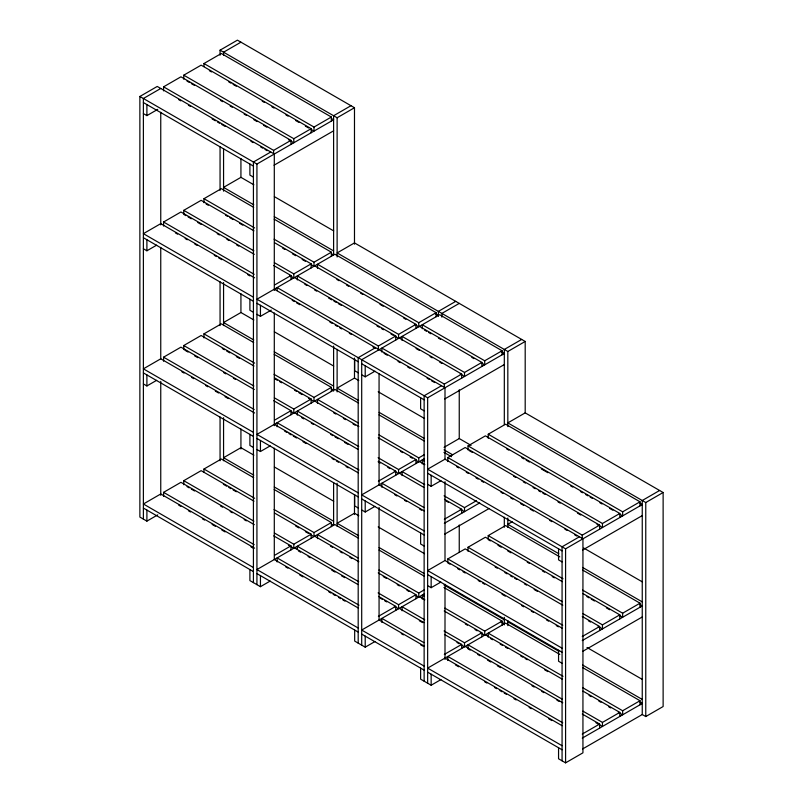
<?xml version="1.0" encoding="UTF-8"?>
<svg xmlns="http://www.w3.org/2000/svg" width="803" height="803" viewBox="0 0 803 803"><rect width="100%" height="100%" fill="white"/><g stroke="black" fill="none" stroke-linecap="round" stroke-linejoin="round"><path stroke-width="1.2" d="M157.739 514.864L146.899 521.127L139.873 517.072L139.873 96.47L157.237 86.443L274.295 154.025L274.295 290.475M220.062 55.186L220.062 50.177L237.417 40.15L354.484 107.732L354.484 244.182M160.751 88.471L143.386 98.498L143.386 519.099M163.581 90.89L163.581 86.834L180.936 76.817L290.977 140.344L290.977 144.399M183.767 79.236L183.767 75.181L201.131 65.153L311.173 128.681L311.173 132.736M203.962 66.569L203.962 63.527L221.327 53.5L331.358 117.027L331.358 121.082M240.93 42.178L223.565 52.205L223.565 55.246M143.386 113.594L146.899 115.622L157.739 109.359M270.782 151.998L253.417 162.025L253.417 582.627M163.581 86.834L273.612 150.372L290.977 140.344M183.767 75.181L293.808 138.708L311.173 128.681M203.962 63.527L314.003 127.055L331.358 117.027M350.971 105.705L333.606 115.732L333.606 254.952L331.448 253.708M139.873 96.47L256.93 164.053L333.626 119.777L331.448 118.543M220.062 50.177L337.119 117.76L354.484 107.732M163.581 226.065L163.581 222.009L180.936 211.982L254.3 254.34M185.925 215.656L183.767 214.401L183.767 210.346L201.131 200.328L253.989 230.842M203.962 202.747L203.962 198.692L221.327 188.665L253.688 207.355M274.014 165.227L333.626 130.809M143.386 248.759L146.899 250.787L156.655 245.156M274.696 284.914L290.977 275.509L290.977 279.564M274.385 262.671L293.808 273.883L311.173 263.856L311.173 267.911M274.084 239.174L314.003 262.22L331.358 252.192L331.358 256.247M254.601 412.993L160.751 358.811L143.386 368.838L253.417 432.365M163.581 361.23L163.581 357.174L180.936 347.157L254.3 389.505M183.767 349.576L183.767 345.521L201.131 335.493L253.989 366.017M203.962 337.912L203.962 333.857L221.327 323.84L253.688 342.52M253.878 319.985L240.93 312.518L223.565 322.545L253.778 339.98M256.93 314.314L260.443 316.342L271.284 310.088M143.386 383.924L146.899 385.952L156.655 380.321M375.553 347.659L358.188 357.686L358.188 643.113M277.125 290.606L277.125 287.564L378.384 346.023L395.749 335.995L395.749 340.05M297.321 279.966L297.321 275.911L398.569 334.369L415.934 324.342L415.934 328.397M317.506 268.302L317.506 264.247L418.764 322.706L436.129 312.678L436.129 316.733M455.733 301.366L438.378 311.383L438.378 316.392M459.246 303.393L441.881 313.411L441.881 317.175M274.696 420.079L290.977 410.684L290.977 414.739M274.385 397.836L293.808 409.048L311.173 399.021L311.173 403.076M274.084 374.349L314.003 397.385L331.358 387.367L331.358 391.422M163.581 496.405L163.581 492.349L180.936 482.322L254.3 524.67M183.767 484.741L183.767 480.686L201.131 470.658L253.989 501.182M203.962 472.074L203.962 469.032L221.327 459.005L253.688 477.695M361.701 374.8L365.214 376.828L374.971 371.197M256.93 449.489L260.443 451.517L270.199 445.886M441.499 385.731L424.135 395.759L424.135 681.185M381.897 352.105L381.897 348.05L444.32 384.095L461.685 374.068L461.685 378.123M402.082 340.452L402.082 336.397L464.515 372.441L481.88 362.414L481.88 366.469M422.278 328.788L422.278 324.733L484.711 360.778L502.076 350.75L502.076 354.806M521.679 339.438L504.314 349.456L504.314 424.576M436.129 312.678L334.871 254.22L256.93 299.218L427.648 397.786L504.334 353.501M525.192 341.466L354.484 242.907L337.119 252.925L507.827 351.483L525.192 341.466L525.192 412.822M444.721 398.961L504.334 364.542M378.384 481.198L395.749 471.17L395.749 475.225M378.103 457.72L398.569 469.534L415.934 459.507L415.934 463.562M378.906 434.865L418.764 457.881L424.195 454.749M424.446 458.654L361.701 494.879L424.135 530.924M444.059 447.331L459.246 438.558L471.09 445.394M274.696 555.244L290.977 545.849L290.977 549.904M274.385 533.001L293.808 544.213L311.173 534.196L311.173 538.251M274.084 509.514L314.003 532.56L331.358 522.532L331.358 526.587M447.833 461.595L447.833 457.539L465.198 447.512L599.62 525.122L599.62 529.177M468.029 449.931L468.029 445.876L485.393 435.858L619.816 513.468L619.816 517.523M488.224 438.277L488.224 434.222L505.589 424.195L640.011 501.805L640.011 505.86M361.701 509.975L365.214 512.003L374.971 506.372M427.648 484.289L431.151 486.317L440.907 480.686M249.904 569.558L249.904 580.599L260.443 586.682L270.199 581.051M444.32 519.27L461.685 509.243L461.685 513.298M444.069 495.802L464.515 507.606L476.45 500.711M444.32 523.325L479.712 502.889M444.721 534.125L489.168 508.47M450.001 564.218L447.833 562.973L447.833 558.918L465.198 548.891L562.762 605.221M468.029 551.31L468.029 547.255L485.393 537.227L562.361 581.673M490.392 540.901L488.224 539.656L488.224 535.601L505.589 525.574L559.791 556.87M512.173 521.769L507.827 524.279L558.778 553.699M378.384 616.363L395.749 606.335L395.749 610.39M378.103 592.885L398.569 604.699L415.934 594.682L415.934 598.737M378.906 570.04L418.764 593.046L424.195 589.914M427.648 585.668L431.151 587.696L440.907 582.065M424.446 593.818L361.701 630.044L424.135 666.088M354.675 630.044L354.675 641.085L365.214 647.168L374.971 641.537M579.435 536.775L562.07 546.803L562.07 760.822M447.833 457.539L582.255 535.149L599.62 525.122M468.029 445.876L602.451 523.486L619.816 513.468M488.224 434.222L622.646 511.832L640.011 501.805M659.614 490.482L642.249 500.51L642.249 714.529L582.657 748.928M558.557 747.754L558.557 758.795L565.583 762.85L582.938 752.823L582.938 538.803L445.003 459.175L427.648 469.193L565.583 548.83L642.27 504.555L640.081 503.31M663.127 492.51L525.192 412.872L507.827 422.9L645.763 502.537L663.127 492.51L663.127 706.53L645.763 716.557L642.249 714.529M582.657 550.005L642.27 515.596M444.32 654.435L461.685 644.407L461.685 648.463M444.069 630.967L464.515 642.771L481.88 632.754L481.88 636.809M444.882 608.122L484.711 631.118L502.076 621.09L502.076 625.146M420.621 668.116L420.621 679.157L431.151 685.24L440.907 679.609M582.255 636.528L599.62 626.501L599.62 630.556M582.938 613.602L602.451 624.864L619.816 614.837L619.816 618.892M582.536 590.054L622.646 613.211L640.011 603.183L640.011 607.239M582.255 640.583L642.27 605.934L640.081 604.689M582.657 651.384L642.27 616.965M582.255 734.072L599.62 724.045L599.62 728.1M582.938 711.147L602.451 722.409L619.816 712.391L619.816 716.447M582.536 687.599L622.646 710.755L640.011 700.728L640.011 704.783M582.255 738.128L642.27 703.478L640.081 702.234M209.352 70.694L211.51 71.939M228.775 81.906L230.933 83.151M233.091 84.395L236.323 86.262M262.22 101.208L264.378 102.453M271.926 106.819L274.084 108.064M285.948 114.909L288.106 116.154M295.655 120.52L298.897 122.387M305.371 126.121L308.603 127.988M310.761 129.233L314.003 131.11L314.003 127.055M187.009 81.103L189.167 82.348M191.325 83.592L194.557 85.459M220.444 100.415L222.602 101.66M230.16 106.016L232.318 107.261M244.182 114.116L246.34 115.361M253.889 119.717L257.131 121.584M263.595 125.328L266.837 127.195M288.407 139.652L293.808 142.763L293.808 138.708M178.678 99.612L180.836 100.857M188.394 105.223L190.542 106.468M212.122 118.924L215.355 120.791M217.513 122.036L219.671 123.281M221.829 124.525L225.071 126.392M250.958 141.348L253.116 142.593M260.664 146.949L262.822 148.194M264.98 149.438L267.138 150.683M143.386 102.553L253.417 166.08M253.417 177.122L249.904 175.094L249.904 164.053M253.878 184.82L240.93 177.343L223.565 187.37L253.778 204.815M274.375 196.655L333.707 230.913M274.275 216.649L333.606 250.897M274.184 219.189L331.358 252.192M502.076 350.75L439.642 314.706L361.701 359.714L361.701 645.14M435.146 313.582L438.378 315.438M501.092 351.654L504.314 353.511M203.962 198.692L254.661 227.962M274.496 242.677L311.173 263.856M314.686 265.883L415.934 324.342M419.447 326.369L481.88 362.414M206.12 203.992L208.278 205.237M225.543 215.204L227.691 216.449M229.849 217.693L233.091 219.56M239.565 223.304L242.797 225.171M282.716 248.217L284.874 249.462M292.422 253.818L295.655 255.685M302.129 259.429L305.371 261.296M310.761 264.408L314.003 266.275L314.003 262.22M336.899 279.494L339.057 280.739M346.595 285.095L348.753 286.34M360.597 293.175L362.755 294.42M379.99 304.377L383.222 306.244M403.688 318.058L405.836 319.303M414.458 324.271L418.764 326.761L418.764 322.706M424.436 330.033L426.584 331.278M428.732 332.522L430.89 333.767M438.428 338.113L440.576 339.358M471.793 357.375L473.941 358.62M481.479 362.966L484.711 364.833L484.711 360.778M183.767 210.346L253.889 250.837M273.713 265.542L290.977 275.509M294.49 277.537L395.749 335.995M399.252 338.023L461.685 374.068M188.083 216.9L191.325 218.767M197.789 222.501L201.031 224.368M217.212 233.713L219.37 234.958M226.918 239.314L229.076 240.569M236.634 244.925L238.792 246.17M289.492 275.439L293.808 277.938L293.808 273.883M304.859 284.312L307.007 285.557M314.555 289.913L316.703 291.158M328.557 297.993L331.79 299.86M333.938 301.105L336.096 302.35M338.254 303.594L341.486 305.461M377.029 325.978L379.187 327.222M381.335 328.467L383.493 329.712M391.031 334.068L393.189 335.313M395.337 336.557L398.569 338.424L398.569 334.369M416.074 348.532L419.307 350.389M430.077 356.602L432.225 357.847M439.763 362.203L441.911 363.438M460.209 374.007L464.515 376.497L464.515 372.441M163.581 222.009L254.19 274.325M254.601 277.828L160.751 223.646L143.386 233.663L253.417 297.19M274.295 289.2L445.003 387.759L445.003 459.115M175.445 232.91L177.604 234.165M185.152 238.521L187.31 239.766M194.858 244.122L197.016 245.367M214.281 255.334L216.439 256.579M218.597 257.823L221.829 259.7M247.725 274.646L249.884 275.891M292.202 300.322L294.36 301.567M296.518 302.811L299.75 304.678M329.903 322.093L332.061 323.338M335.293 325.205L337.451 326.45M339.599 327.694L341.757 328.939M349.295 333.285L351.453 334.53M372.993 346.966L375.152 348.211M384.045 353.35L387.277 355.217M398.037 361.43L400.195 362.675M407.723 367.021L409.881 368.266M427.106 378.203L429.254 379.448M431.412 380.692L434.634 382.559M143.386 237.718L253.417 301.245M256.93 303.273L358.188 361.741M361.701 363.769L424.135 399.814M506.653 448.917L508.821 450.172M521.83 457.68L523.998 458.935M526.166 460.179L529.418 462.056M541.342 468.942L547.847 472.696M570.612 485.845L572.78 487.1M580.368 491.476L582.536 492.731M585.788 494.608L587.957 495.852M590.125 497.107L592.293 498.362M599.881 502.738L602.049 503.993M609.638 508.379L612.89 510.256M619.394 514.01L622.646 515.887L622.646 511.832M253.417 312.287L249.904 310.259L249.904 299.218M358.188 372.773L354.675 370.745L354.675 359.714M424.135 410.845L420.621 408.817L420.621 397.786M274.375 331.82L333.707 366.078M358.79 380.562L354.484 378.072L337.119 388.1L358.66 400.536M378.183 391.754L424.496 418.493M469.113 450.563L472.365 452.44M513.559 476.219L515.727 477.474M523.315 481.85L525.483 483.105M533.072 487.491L535.24 488.736M538.492 490.613L540.66 491.868M542.828 493.122L544.996 494.377M558.005 501.885L560.173 503.13M577.518 513.147L580.77 515.024M597.03 524.409L602.451 527.541L602.451 523.486M274.275 351.814L333.606 386.072M379.126 412.351L424.365 438.468M444.039 449.831L452.651 454.799M274.184 354.354L331.358 387.367M358.57 403.076L334.871 389.395L256.93 434.393L358.188 492.851M379.036 414.89L424.285 441.008M443.949 452.37L451.487 456.716M331.448 388.883L333.606 390.128M456.505 466.603L458.674 467.848M466.262 472.234L468.43 473.489M476.018 477.865L478.186 479.12M481.439 480.997L483.607 482.252M500.952 492.259L503.12 493.514M510.708 497.89L512.876 499.145M520.464 503.531L523.717 505.408M530.221 509.162L533.473 511.039M549.734 520.424L551.902 521.679M564.91 529.187L567.079 530.442M574.667 534.818L576.835 536.073M583.731 548.047L642.27 581.844M203.962 333.857L254.661 363.137M358.439 423.051L317.506 399.412L317.506 403.467M424.436 461.143L422.278 459.908L422.278 463.963M274.496 377.842L311.173 399.021M314.686 401.048L358.851 426.554M378.233 437.745L415.934 459.507M419.447 461.534L424.827 464.646M222.301 348.502L224.459 349.747M226.617 350.991L229.849 352.868M236.323 356.602L239.565 358.469M275.158 379.026L277.316 380.271M279.474 381.515L281.632 382.76M294.581 390.238L296.739 391.483M298.897 392.727L302.129 394.594M308.603 398.328L314.003 401.44L314.003 397.385M333.667 412.802L335.825 414.047M343.363 418.393L345.521 419.638M353.059 423.994L355.207 425.239M400.456 451.356L402.604 452.601M410.152 456.957L412.3 458.202M415.532 460.069L418.764 461.936L418.764 457.881M427.648 473.248L562.07 550.858M582.627 567.46L642.249 601.889M582.556 570.01L640.011 603.183M562.07 561.899L558.557 559.872L558.557 548.83M183.767 345.521L253.889 386.002M358.72 446.528L297.321 411.076L297.321 415.131M424.687 484.61L402.082 471.562L402.082 475.617M273.713 400.717L290.977 410.684M294.49 412.712L358.048 449.399M378.514 461.213L395.749 471.17M399.252 473.198L424.014 487.491M444.46 499.295L461.685 509.243M184.851 350.198L188.083 352.065M194.557 355.799L197.789 357.666M223.686 372.622L225.844 373.867M233.392 378.223L235.55 379.468M290.566 411.236L293.808 413.103L293.808 409.048M301.627 417.62L303.785 418.865M311.323 423.211L313.471 424.456M330.706 434.413L332.864 435.658M335.022 436.892L338.254 438.759M344.718 442.493L347.95 444.36M378.103 461.775L380.261 463.02M387.799 467.366L389.957 468.611M394.263 471.1L398.569 473.589L398.569 469.534M446.217 501.102L448.375 502.337M460.209 509.172L464.515 511.662L464.515 507.606M488.224 535.601L563.023 578.782M582.958 593.558L619.816 614.837M497.98 545.287L501.233 547.164M507.737 550.918L510.989 552.795M527.25 562.18L529.418 563.435M542.426 570.943L544.595 572.198M552.183 576.584L554.351 577.829M586.873 596.609L589.041 597.864M591.209 599.108L594.461 600.985M606.385 607.871L609.638 609.748M619.394 615.389L622.646 617.266L622.646 613.211M163.581 357.174L254.19 409.5M358.991 469.996L277.125 422.729L277.125 426.784M423.874 507.456L381.897 483.225L381.897 487.28M274.295 424.365L358.319 472.877M379.066 484.851L424.275 510.959M181.92 371.819L184.078 373.064M191.626 377.43L193.784 378.675M205.648 385.52L207.806 386.765M215.355 391.131L218.597 392.998M225.071 396.732L228.303 398.599M284.663 431.141L286.822 432.385M288.97 433.63L291.128 434.875M293.286 436.119L296.518 437.986M302.982 441.71L306.204 443.577M332.061 458.503L334.219 459.748M336.367 460.992L338.525 462.237M346.063 466.593L348.221 467.838M394.805 494.728L396.963 495.973M404.501 500.329L406.649 501.574M419.567 509.032L421.716 510.266M468.029 547.255L562.341 601.708M582.275 616.483L599.62 626.501M495.13 566.958L497.298 568.213M504.886 572.589L507.054 573.844M510.306 575.721L512.475 576.976M514.643 578.22L516.811 579.475M524.399 583.861L526.567 585.106M534.156 589.492L537.408 591.369M588.358 620.779L590.526 622.034M598.115 626.42L602.451 628.92L602.451 624.864M143.386 372.893L253.417 436.42M256.93 438.448L358.188 496.906M361.701 498.934L424.135 534.979M447.833 558.918L562.742 625.256M253.417 447.462L249.904 445.434L249.904 434.393M358.188 507.948L354.675 505.92L354.675 494.879M424.135 546.02L420.621 543.992L420.621 532.951M562.09 628.147L445.003 560.544L427.648 570.572L562.07 648.182M457.59 568.604L459.758 569.859M463.01 571.736L465.178 572.981M478.186 580.499L480.355 581.743M482.523 582.998L484.691 584.253M502.036 594.26L505.288 596.137M521.548 605.532L523.717 606.777M531.305 611.163L533.473 612.418M546.482 619.926L548.65 621.181M556.238 625.557L558.406 626.812M253.878 455.16L240.93 447.683L223.565 457.71L253.778 475.145M274.375 466.995L333.707 501.253M358.79 515.727L354.484 513.237L337.119 523.265L358.66 535.701M378.183 526.919L424.496 553.668M586.983 647.479L642.27 679.398M427.648 574.627L562.07 652.237M274.275 486.979L333.606 521.237M379.126 547.526L424.365 573.643M444.039 584.996L504.314 619.796M507.827 621.823L558.778 651.243M582.627 665.014L642.249 699.433M274.184 489.519L331.358 522.532M358.57 538.241L334.871 524.56L256.93 569.558L358.188 628.016M379.036 550.055L424.285 576.183M443.949 587.535L502.076 621.09M559.791 654.415L505.589 623.118L427.648 668.116L562.07 745.726M582.556 667.554L640.011 700.728M331.448 524.048L333.606 525.292L333.606 482.503M501.092 621.984L504.314 623.851M562.07 663.278L558.557 661.25L558.557 650.209M203.962 469.032L254.661 498.302M358.439 558.215L317.506 534.587L317.506 538.642M424.436 596.318L422.278 595.073L422.278 599.128M563.023 676.327L488.224 633.145L488.224 637.201M274.496 513.017L311.173 534.196M314.686 536.223L358.851 561.719M378.233 572.91L415.934 594.682M419.447 596.709L424.827 599.811M444.21 611.003L481.88 632.754M485.393 634.782L562.361 679.218M582.958 691.112L619.816 712.391M223.385 484.299L226.617 486.166M228.775 487.411L230.933 488.656M233.091 489.9L236.323 491.767M295.655 526.025L298.897 527.892M305.371 531.626L308.603 533.503M310.761 534.748L314.003 536.615L314.003 532.56M330.434 546.1L332.593 547.345M340.131 551.701L342.289 552.946M349.827 557.302L351.985 558.547M383.222 576.574L386.454 578.441M397.224 584.664L399.372 585.909M406.92 590.255L409.068 591.5M415.532 595.234L418.764 597.101L418.764 593.046M465.339 623.991L467.487 625.226M475.025 629.582L477.173 630.827M480.405 632.684L484.711 635.173L484.711 631.118M490.392 638.455L492.56 639.7M500.149 644.086L502.317 645.341M505.569 647.218L507.737 648.463M520.745 655.981L522.914 657.225M525.082 658.48L527.25 659.735M544.595 669.742L547.847 671.619M589.041 695.408L591.209 696.663M598.797 701.039L600.965 702.294M608.554 706.67L610.722 707.925M618.31 712.301L622.646 714.811L622.646 710.755M183.767 480.686L253.889 521.177M358.72 581.693L297.321 546.241L297.321 549.282M424.687 619.786L402.082 606.727L402.082 610.782M562.341 699.252L468.029 644.799L468.029 648.854L470.197 650.109M273.713 535.882L290.977 545.849M294.49 547.877L358.048 584.574M378.514 596.388L395.749 606.335M399.252 608.363L424.014 622.656M444.46 634.47L461.685 644.407M465.198 646.435L562.762 702.766M582.275 714.028L599.62 724.045M187.009 486.608L189.167 487.853M191.325 489.107L194.557 490.974M220.444 505.92L222.602 507.165M230.16 511.521L232.318 512.766M244.182 519.621L246.34 520.866M288.407 545.157L293.808 548.268L293.808 544.213M298.395 550.918L300.553 552.163M308.091 556.519L310.239 557.764M331.79 570.2L335.022 572.067M341.486 575.801L344.718 577.668M380.261 598.185L382.419 599.429M384.567 600.674L386.725 601.919M394.263 606.275L398.569 608.754L398.569 604.699M419.307 620.729L422.539 622.596M456.977 642.48L459.135 643.725M461.283 644.97L464.515 646.827L464.515 642.771M477.785 654.495L479.953 655.74M487.541 660.126L490.794 662.003M497.298 665.757L500.55 667.634M531.987 685.782L534.156 687.037M541.744 691.423L543.912 692.668M556.921 700.176L559.089 701.431M595.946 722.71L602.451 726.464L602.451 722.409M163.581 492.349L254.19 544.665M358.991 605.171L277.125 557.904L277.125 561.959M423.874 642.631L381.897 618.39L381.897 622.445M562.742 722.8L447.833 656.463L447.833 660.518M254.601 548.168L160.751 493.975L143.386 504.003L253.417 567.53M358.319 608.042L274.295 559.54L274.295 448.194M424.275 646.124L379.066 620.026L379.066 507.426M445.003 658.099L562.09 725.691M178.678 505.117L180.836 506.362M188.394 510.728L190.542 511.973M202.416 518.828L204.574 520.073M212.122 524.429L215.355 526.296M221.829 530.03L225.071 531.907M250.958 546.853L253.116 548.098M285.738 566.928L287.896 568.173M299.75 575.018L302.982 576.885M328.829 591.811L330.987 593.056M333.135 594.3L335.293 595.545M338.525 597.402L340.683 598.647M342.831 599.891L344.989 601.136M401.269 633.627L403.417 634.872M420.642 644.819L422.8 646.064M455.421 664.894L458.674 666.771M484.691 681.797L486.859 683.052M494.447 687.428L496.615 688.683M499.867 690.56L502.036 691.815M504.204 693.059L506.372 694.314M513.96 698.7L516.128 699.945M529.137 707.453L531.305 708.708M548.65 718.725L551.902 720.602M143.386 508.058L253.417 571.585M256.93 573.613L358.188 632.071M361.701 634.099L424.135 670.144M427.648 672.171L562.07 749.781M645.763 502.537L645.763 716.557M582.255 535.149L582.255 539.204M565.583 548.83L565.583 762.85M507.827 351.483L507.827 426.604M507.827 517.985L507.827 527.32M507.827 620.649L507.827 625.647M504.314 517.212L504.314 527.23M504.314 617.366L504.314 624.875M459.246 389.766L459.246 438.599M459.246 524.971L459.246 552.514M445.003 481.649L445.003 560.514M445.003 584.303L445.003 659.414M444.32 384.095L444.32 387.136M431.151 475.276L431.151 486.317M431.151 576.654L431.151 587.696M431.151 674.199L431.151 685.24M427.648 397.786L427.648 683.212M379.066 373.475L379.066 484.892M378.384 346.023L378.384 350.078M365.214 365.797L365.214 376.828M365.214 500.962L365.214 512.003M365.214 636.127L365.214 647.168M354.484 358.088L354.484 378.123M354.484 494.538L354.484 514.562M337.119 117.76L337.119 256.98M337.119 349.335L337.119 391.904M337.119 483.286L337.119 526.306M333.606 346.063L333.606 391.121M274.295 313.009L274.295 425.67M273.612 150.372L273.612 154.427M260.443 305.301L260.443 316.342M260.443 440.476L260.443 451.517M260.443 575.641L260.443 586.682M256.93 164.053L256.93 584.654M240.93 158.593L240.93 177.373M240.93 293.788L240.93 312.568M240.93 428.983L240.93 449.007M223.565 148.595L223.565 191.154M223.565 282.536L223.565 325.586M223.565 417.721L223.565 460.751M220.062 146.568L220.062 190.371M220.062 281.753L220.062 325.566M220.062 416.948L220.062 460.761M160.751 112.259L160.751 224.92M160.751 247.454L160.751 358.861M160.751 381.395L160.751 495.3M146.899 104.581L146.899 115.622M146.899 239.746L146.899 250.787M146.899 374.921L146.899 385.952M146.899 510.086L146.899 521.127"/></g></svg>
